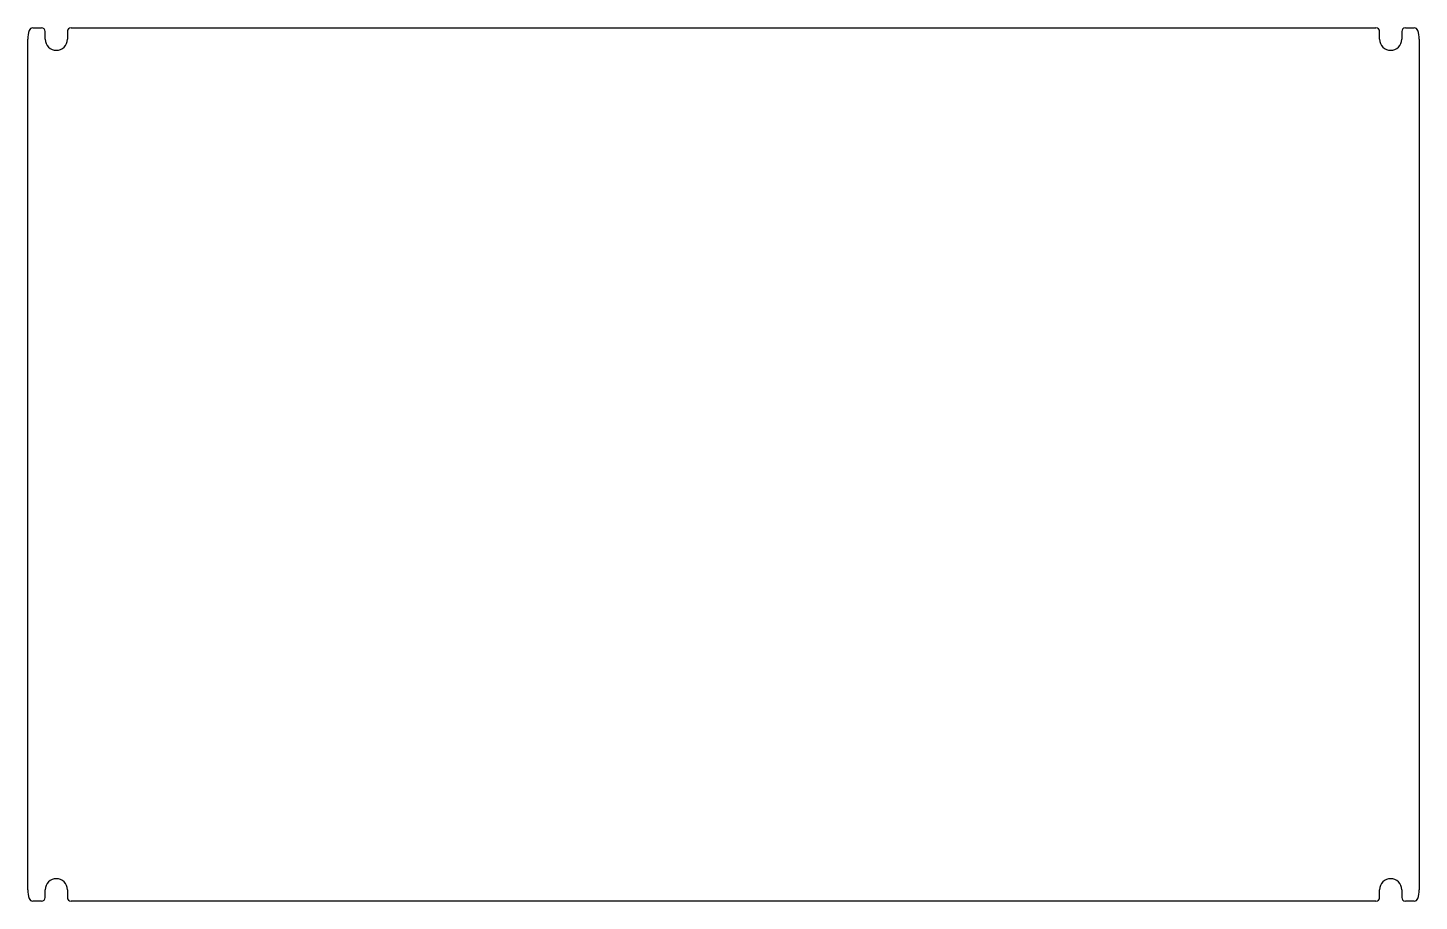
# Model space of a CAD drawing. Extents: x -2.2 to 5.24, y -2.34 to 2.34.
import ezdxf

# ---------------------------------------------------------------- set-up
doc = ezdxf.new("R2010")
doc.units = 0
doc.header["$MEASUREMENT"] = 0
doc.layers.get('0').update_dxf_attribs({"linetype": 'CONTINUOUS'})

msp = doc.modelspace()

# ---------------------------------------------------------------- linework, layer by layer
at = {"color": 7, "linetype": 'CONTINUOUS'}
for p, q in [((-2.1776, 2.3375), (-2.1307, 2.3375)), ((-2.1107, 2.2765), (-2.1107, 2.3175)), ((-1.9926, 2.3175), (-1.9926, 2.2765)), ((-1.9726, 2.3375), (5.0123, 2.3375)), ((5.0323, 2.2765), (5.0323, 2.3175)), ((5.1504, 2.3175), (5.1504, 2.2765)), ((5.1704, 2.3375), (5.2174, 2.3375)), ((-2.2041, -2.2765), (-2.2041, 2.2765)), ((5.2439, 2.2765), (5.2439, -2.2765)), ((-2.1107, -2.3175), (-2.1107, -2.2765)), ((-1.9926, -2.2765), (-1.9926, -2.3175)), ((5.0323, -2.3175), (5.0323, -2.2765)), ((5.1504, -2.2765), (5.1504, -2.3175)), ((-2.1307, -2.3375), (-2.1776, -2.3375)), ((5.0123, -2.3375), (-1.9726, -2.3375)), ((5.2174, -2.3375), (5.1704, -2.3375))]:
    msp.add_line(p, q, dxfattribs=at)
for centre, radius, start, end in [((-2.0516, 2.2765), 0.1525, 161.99706, 180), ((-2.1776, 2.3175), 0.02, 90, 161.99706), ((-2.1307, 2.3175), 0.02, 0, 90), ((-1.9726, 2.3175), 0.02, 90, 180), ((5.0123, 2.3175), 0.02, 0, 90), ((5.1704, 2.3175), 0.02, 90, 180), ((5.2174, 2.3175), 0.02, 18.00294, 90), ((5.0914, 2.2765), 0.1525, 0, 18.00294), ((-2.0516, 2.2765), 0.0591, 180, 0), ((5.0914, 2.2765), 0.0591, 180, 0), ((-2.0516, -2.2765), 0.0591, 0, 180), ((5.0914, -2.2765), 0.0591, 0, 180), ((-2.0516, -2.2765), 0.1525, 180, 198.00294), ((5.0914, -2.2765), 0.1525, 341.99706, 0), ((-2.1776, -2.3175), 0.02, 198.00294, 270), ((-2.1307, -2.3175), 0.02, 270, 0), ((-1.9726, -2.3175), 0.02, 180, 270), ((5.0123, -2.3175), 0.02, 270, 0), ((5.1704, -2.3175), 0.02, 180, 270), ((5.2174, -2.3175), 0.02, 270, 341.99706)]:
    msp.add_arc(centre, radius, start, end, dxfattribs=at)

doc.saveas('drawing.dxf')
